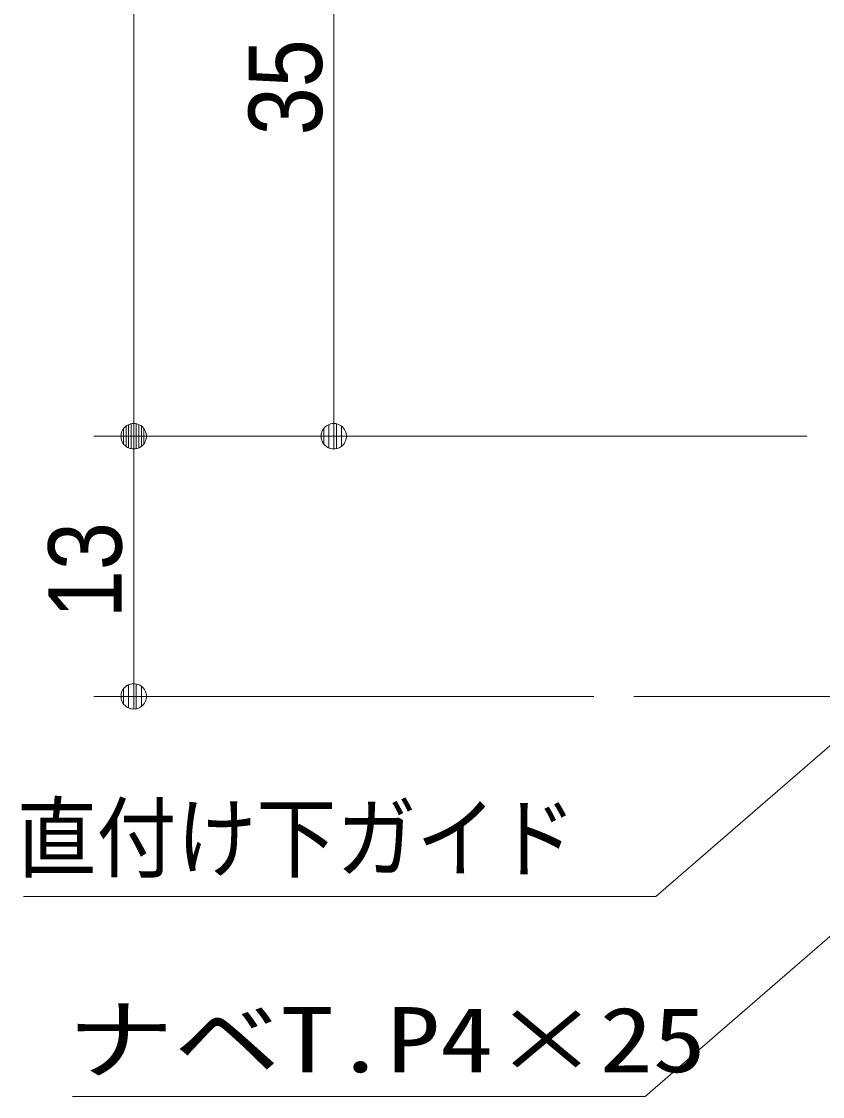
# Model space of a CAD drawing. Units: millimetres, scale not verified, with parts at other scales. Extents: x -6062 to 6062, y -3045 to 3045.
# Drawn here: x 138 to 539, y -2200 to -1663 of the extents above; entities that cross this region are included whole.
import ezdxf
from ezdxf.enums import TextEntityAlignment as Align

# ---------------------------------------------------------------- set-up
doc = ezdxf.new("R2010")
doc.units = ezdxf.units.MM
doc.header["$LTSCALE"] = 20
for name, color, linetype, lineweight in [('0-0_2寸法-3', 7, 'Continuous', 9), ('0-1_2寸法-1', 7, 'Continuous', 9), ('0-2_0', 7, 'Continuous', 9), ('0-3_3一般', 7, 'Continuous', 9)]:
    doc.layers.add(name, color=color, linetype=linetype, lineweight=lineweight)
doc.styles.add('ＭＳ ゴシック', font='')
doc.styles.add('ＭＳ Ｐゴシック', font='')
doc.styles.get('ＭＳ ゴシック').set_extended_font_data('MS Gothic')
doc.styles.get('ＭＳ Ｐゴシック').set_extended_font_data('MS PGothic')

# ---------------------------------------------------------------- blocks, each defined once
blk = doc.blocks.new('グループ-2')
at = {"layer": '0-3_3一般'}
blk.add_line((44636.2, -40000), (64563.7, -40000), dxfattribs=at)
blk = doc.blocks.new('グループ-32')
at = {"layer": '0-3_3一般'}
blk.add_blockref('グループ-2', (0, 0), dxfattribs=at)
blk = doc.blocks.new('_Dot')
at = {"layer": '0-2_0'}
for p, q in [((-10, 0), (-20, 0)), ((9.78, 2), (-9.78, 2)), ((7.99, 6), (-7.99, 6)), ((9.16, -3.98), (-9.16, -3.98)), ((6, -7.98), (-6, -7.98))]:
    blk.add_line(p, q, dxfattribs=at)
for points in [[(10, 0), (9.92, 1.25), (9.69, 2.49), (9.3, 3.68), (8.76, 4.82), (8.09, 5.88), (7.29, 6.85), (6.37, 7.71), (5.36, 8.44), (4.26, 9.05), (3.09, 9.51), (1.87, 9.82), (0.63, 9.98), (-0.63, 9.98), (-1.87, 9.82), (-3.09, 9.51), (-4.26, 9.05), (-5.36, 8.44), (-6.37, 7.71), (-7.29, 6.85), (-8.09, 5.88), (-8.76, 4.82), (-9.3, 3.68), (-9.69, 2.49), (-9.92, 1.25), (-10, 0), (0, 0)], [(-10, 0), (-9.92, -1.25), (-9.69, -2.49), (-9.3, -3.68), (-8.76, -4.82), (-8.09, -5.88), (-7.29, -6.85), (-6.37, -7.71), (-5.36, -8.44), (-4.26, -9.05), (-3.09, -9.51), (-1.87, -9.82), (-0.63, -9.98), (0.63, -9.98), (1.87, -9.82), (3.09, -9.51), (4.26, -9.05), (5.36, -8.44), (6.37, -7.71), (7.29, -6.85), (8.09, -5.88), (8.76, -4.82), (9.3, -3.68), (9.69, -2.49), (9.92, -1.25), (10, 0), (0, 0)]]:
    blk.add_lwpolyline(points, close=True, dxfattribs=at)

msp = doc.modelspace()

# ---------------------------------------------------------------- linework, layer by layer
at = {"layer": '0-0_2寸法-3'}
for points in [[(570.68, -2000), (455.21, -2100), (139.2, -2100)], [(605.68, -2065.13), (449.95, -2200), (163.65, -2200)]]:
    msp.add_lwpolyline(points, dxfattribs=at)
at = {"layer": '0-1_2寸法-1'}
for p, q in [((194.31, 527.53), (194.31, -1857.29)), ((294.31, -1857.29), (294.31, -1532.71)), ((530.68, -1870), (174.31, -1870)), ((274.31, -1870), (174.31, -1870)), ((530.68, -1870), (274.31, -1870)), ((194.31, -1882.71), (194.31, -1987.29)), ((424.31, -2000), (174.31, -2000))]:
    msp.add_line(p, q, dxfattribs=at)

# ---------------------------------------------------------------- block references
at = {"layer": '0-1_2寸法-1', "xscale": 0.6356201, "yscale": 0.6356201}
for p, rotation in [((194.31, -1870), 270), ((294.31, -1870), 270), ((194.31, -1870), 90), ((194.31, -2000), 270)]:
    msp.add_blockref('_Dot', p, dxfattribs=dict(at, rotation=rotation))
at = {"layer": '0-3_3一般', "xscale": 0.05, "yscale": 0.05}
msp.add_blockref('グループ-32', (-1787.5, 0), dxfattribs=at)

# ---------------------------------------------------------------- texts
at = {"layer": '0-0_2寸法-3', "style": 'ＭＳ ゴシック'}
for s, width, p in [('直付け下ガイド', 0.9, (135.75, -2096.83)), ('ナベT.P4×25', 1.2, (161.15, -2197.61))]:
    msp.add_text(s, height=32.55, dxfattribs=dict(at, width=width)).set_placement(p, align=Align.BOTTOM_LEFT)
at = {"layer": '0-1_2寸法-1', "style": 'ＭＳ Ｐゴシック', "width": 0.9}
for s, p in [('35', (299.37, -1719.59)), ('13', (199.27, -1960.93))]:
    msp.add_text(s, height=36.66, rotation=90, dxfattribs=at).set_placement(p, align=Align.BOTTOM_LEFT)

doc.saveas('drawing.dxf')
